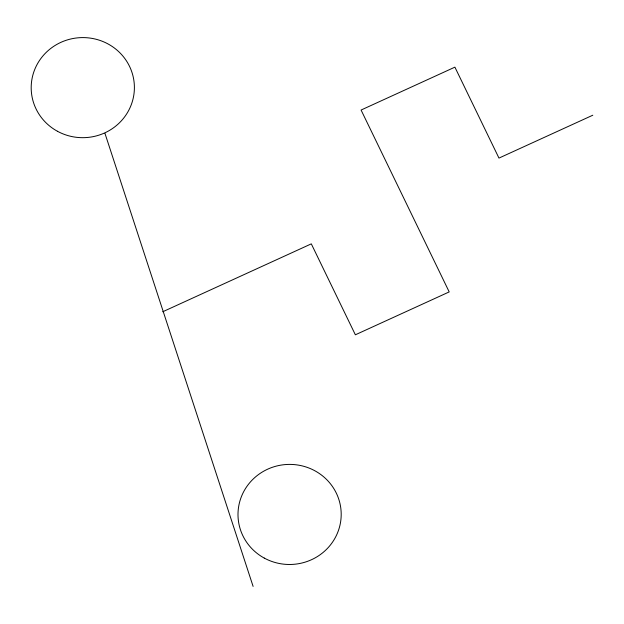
<?xml version="1.0" encoding="UTF-8"?>
<svg xmlns="http://www.w3.org/2000/svg" width="624" height="624" viewBox="0 0 624 624"><rect width="100%" height="100%" fill="white"/><g stroke="black" fill="none" stroke-linecap="round" stroke-linejoin="round"><path stroke-width="0.94" d="M162.739 311.758L311.306 243.859L355.368 334.799L449.202 291.915L361.078 110.035L454.904 67.15L498.966 158.09L592.8 115.214M104.957 133.364L253.11 586.412M57.47 131.282A51.605 50.045 -1.5 0 0 134.394 87.025A51.605 50.045 -1.5 0 0 56.527 44.6A51.605 50.045 -1.5 0 0 57.47 131.282M264.28 558.09A51.605 50.045 -1.5 0 0 341.195 513.825A51.605 50.045 -1.5 0 0 263.328 471.409A51.605 50.045 -1.5 0 0 264.28 558.09"/></g></svg>
